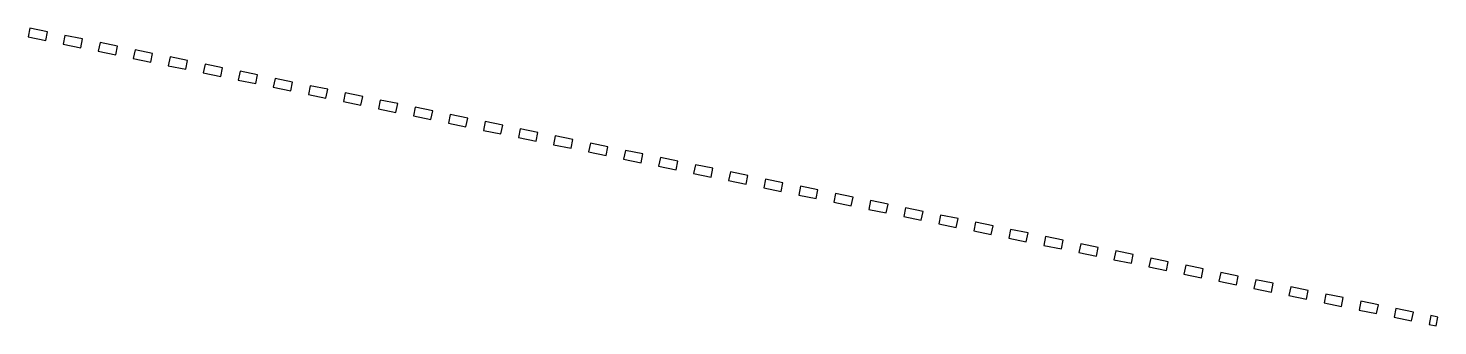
# Model space of a CAD drawing. Extents: x -2717 to -529, y -3364 to -665.
# Drawn here: x -1543.8 to -1070.6, y -2630.9 to -2531.1 of the extents above.
import ezdxf

# ---------------------------------------------------------------- set-up
doc = ezdxf.new("R2010")
doc.units = 0

msp = doc.modelspace()

# ---------------------------------------------------------------- linework, layer by layer
at = {"layer": 'mg_to_dxf', "color": 59}
for points in [[(-1543.76, -2534.01), (-1537.89, -2535.21), (-1537.28, -2532.27), (-1543.16, -2531.07)], [(-1532.01, -2536.42), (-1526.13, -2537.62), (-1525.53, -2534.68), (-1531.41, -2533.48)], [(-1520.25, -2538.83), (-1514.38, -2540.03), (-1513.77, -2537.09), (-1519.65, -2535.89)], [(-1508.5, -2541.24), (-1502.62, -2542.45), (-1502.02, -2539.51), (-1507.9, -2538.3)], [(-1496.74, -2543.65), (-1490.87, -2544.86), (-1490.26, -2541.92), (-1496.14, -2540.71)], [(-1484.99, -2546.06), (-1479.11, -2547.27), (-1478.51, -2544.33), (-1484.38, -2543.12)], [(-1473.23, -2548.47), (-1467.35, -2549.68), (-1466.75, -2546.74), (-1472.63, -2545.53)], [(-1461.48, -2550.88), (-1455.6, -2552.09), (-1455, -2549.15), (-1460.87, -2547.95)], [(-1449.72, -2553.3), (-1443.84, -2554.5), (-1443.24, -2551.56), (-1449.12, -2550.36)], [(-1437.97, -2555.71), (-1432.09, -2556.91), (-1431.49, -2553.97), (-1437.36, -2552.77)], [(-1426.21, -2558.12), (-1420.33, -2559.32), (-1419.73, -2556.39), (-1425.61, -2555.18)], [(-1414.46, -2560.53), (-1408.58, -2561.74), (-1407.98, -2558.8), (-1413.85, -2557.59)], [(-1402.7, -2562.94), (-1396.82, -2564.15), (-1396.22, -2561.21), (-1402.1, -2560)], [(-1390.95, -2565.35), (-1385.07, -2566.56), (-1384.47, -2563.62), (-1390.34, -2562.41)], [(-1379.19, -2567.76), (-1373.31, -2568.97), (-1372.71, -2566.03), (-1378.59, -2564.83)], [(-1367.44, -2570.18), (-1361.56, -2571.38), (-1360.96, -2568.44), (-1366.83, -2567.24)], [(-1355.68, -2572.59), (-1349.8, -2573.79), (-1349.2, -2570.85), (-1355.08, -2569.65)], [(-1343.93, -2575), (-1338.05, -2576.2), (-1337.44, -2573.27), (-1343.32, -2572.06)], [(-1332.17, -2577.41), (-1326.29, -2578.62), (-1325.69, -2575.68), (-1331.57, -2574.47)], [(-1320.41, -2579.82), (-1314.54, -2581.03), (-1313.93, -2578.09), (-1319.81, -2576.88)], [(-1308.66, -2582.23), (-1302.78, -2583.44), (-1302.18, -2580.5), (-1308.06, -2579.29)], [(-1296.9, -2584.64), (-1291.03, -2585.85), (-1290.42, -2582.91), (-1296.3, -2581.71)], [(-1285.15, -2587.06), (-1279.27, -2588.26), (-1278.67, -2585.32), (-1284.55, -2584.12)], [(-1273.39, -2589.47), (-1267.52, -2590.67), (-1266.91, -2587.73), (-1272.79, -2586.53)], [(-1261.64, -2591.88), (-1255.76, -2593.08), (-1255.16, -2590.15), (-1261.04, -2588.94)], [(-1249.88, -2594.29), (-1244.01, -2595.5), (-1243.4, -2592.56), (-1249.28, -2591.35)], [(-1238.13, -2596.7), (-1232.25, -2597.91), (-1231.65, -2594.97), (-1237.53, -2593.76)], [(-1226.37, -2599.11), (-1220.5, -2600.32), (-1219.89, -2597.38), (-1225.77, -2596.17)], [(-1214.62, -2601.52), (-1208.74, -2602.73), (-1208.14, -2599.79), (-1214.01, -2598.59)], [(-1202.86, -2603.94), (-1196.98, -2605.14), (-1196.38, -2602.2), (-1202.26, -2601)], [(-1191.11, -2606.35), (-1185.23, -2607.55), (-1184.63, -2604.61), (-1190.5, -2603.41)], [(-1179.35, -2608.76), (-1173.47, -2609.96), (-1172.87, -2607.03), (-1178.75, -2605.82)], [(-1167.6, -2611.17), (-1161.72, -2612.38), (-1161.12, -2609.44), (-1166.99, -2608.23)], [(-1155.84, -2613.58), (-1149.96, -2614.79), (-1149.36, -2611.85), (-1155.24, -2610.64)], [(-1144.09, -2615.99), (-1138.21, -2617.2), (-1137.61, -2614.26), (-1143.48, -2613.05)], [(-1132.33, -2618.4), (-1126.45, -2619.61), (-1125.85, -2616.67), (-1131.73, -2615.46)], [(-1120.58, -2620.82), (-1114.7, -2622.02), (-1114.1, -2619.08), (-1119.97, -2617.88)], [(-1108.82, -2623.23), (-1102.94, -2624.43), (-1102.34, -2621.49), (-1108.22, -2620.29)], [(-1097.07, -2625.64), (-1091.19, -2626.84), (-1090.59, -2623.9), (-1096.46, -2622.7)], [(-1085.31, -2628.05), (-1079.43, -2629.25), (-1078.83, -2626.32), (-1084.71, -2625.11)], [(-1073.56, -2630.46), (-1071.23, -2630.94), (-1070.63, -2628), (-1072.95, -2627.52)]]:
    msp.add_3dface(points, dxfattribs=at)

doc.saveas('drawing.dxf')
